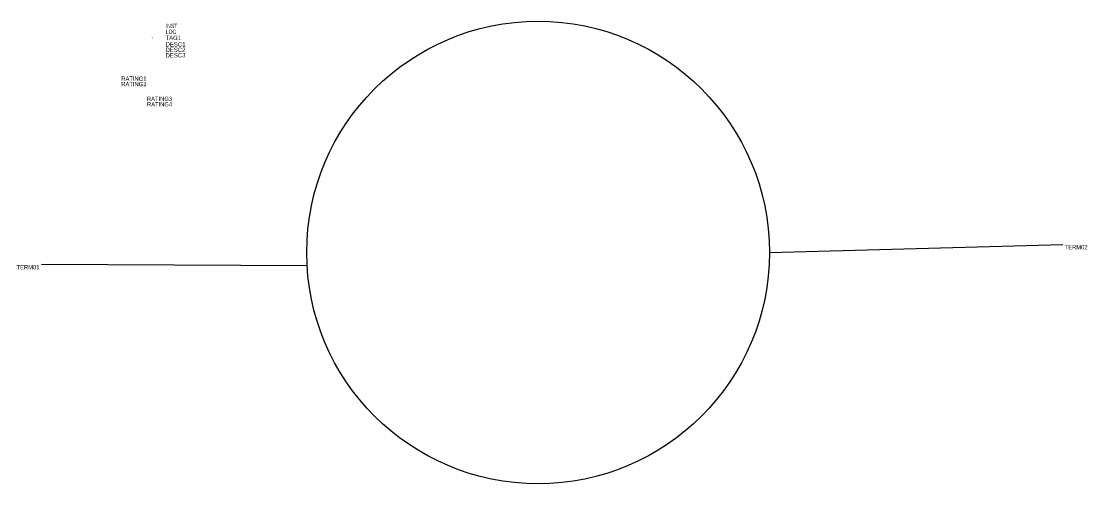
# Model space of a CAD drawing. Header units: inches. Extents: x -8.2 to 22.3, y -6.3 to 7.
import ezdxf
from ezdxf.enums import TextEntityAlignment as Align

# ---------------------------------------------------------------- set-up
doc = ezdxf.new("R2010")
doc.units = ezdxf.units.IN
doc.header["$MEASUREMENT"] = 0
doc.styles.add('WD', font='txt')

msp = doc.modelspace()

# ---------------------------------------------------------------- linework, layer by layer
for p, q in [((13.298, 0.381), (21.737, 0.612)), ((0, 0), (-7.643, 0.036))]:
    msp.add_line(p, q)
msp.add_circle((6.644, 0.381), 6.655)

# ---------------------------------------------------------------- texts
at = {"style": 'WD'}
for tag, p, s, width in [('LOC', (-4.066, 6.669), '', 0.7), ('INST', (-4.066, 6.838), '', 0.7), ('TAG1', (-4.072, 6.496), 'MTR', 0.9), ('DESC1', (-4.071, 6.307), '', 0.9), ('DESC2', (-4.071, 6.151), '', 0.9), ('DESC3', (-4.071, 5.995), '', 0.9), ('RATING3', (-4.606, 4.741), '', 0.8), ('RATING4', (-4.606, 4.584), '', 0.8)]:
    msp.add_attdef(tag, p, s, height=0.125, dxfattribs=dict(at, width=width))
at = {"style": 'WD', "flags": 9}
for tag, text, p in [('ASSYCODE', '', (-4.447, 6.544)), ('FAMILY', 'MTR', (-4.452, 6.589))]:
    msp.add_attdef(tag, text=text, height=0.01, dxfattribs=at).set_placement(p, align=Align.CENTER)
at = {"style": 'WD', "flags": 1}
for tag, p in [('MFG', (-4.447, 6.559)), ('CAT', (-4.447, 6.578))]:
    msp.add_attdef(tag, text='', height=0.01, dxfattribs=at).set_placement(p, align=Align.MIDDLE)
at = {"style": 'WD', "width": 0.8}
msp.add_attdef('RATING1', text='', height=0.125, dxfattribs=at).set_placement((-4.982, 5.321), align=Align.CENTER)
msp.add_attdef('RATING2', text='HP', height=0.125, dxfattribs=at).set_placement((-4.982, 5.29), align=Align.TOP_CENTER)
at = {"style": 'WD', "flags": 1}
for tag, p in [('X1TERM02', (21.737, 0.612)), ('X4TERM01', (-7.643, 0.036))]:
    msp.add_attdef(tag, p, '', height=0.005, dxfattribs=at)
at = {"style": 'WD', "width": 0.8}
msp.add_attdef('TERM02', text='', height=0.125, dxfattribs=at).set_placement((21.792, 0.597), align=Align.TOP_LEFT)
msp.add_attdef('TERM01', text='', height=0.125, dxfattribs=at).set_placement((-7.698, 0.021), align=Align.TOP_RIGHT)

doc.saveas('drawing.dxf')
